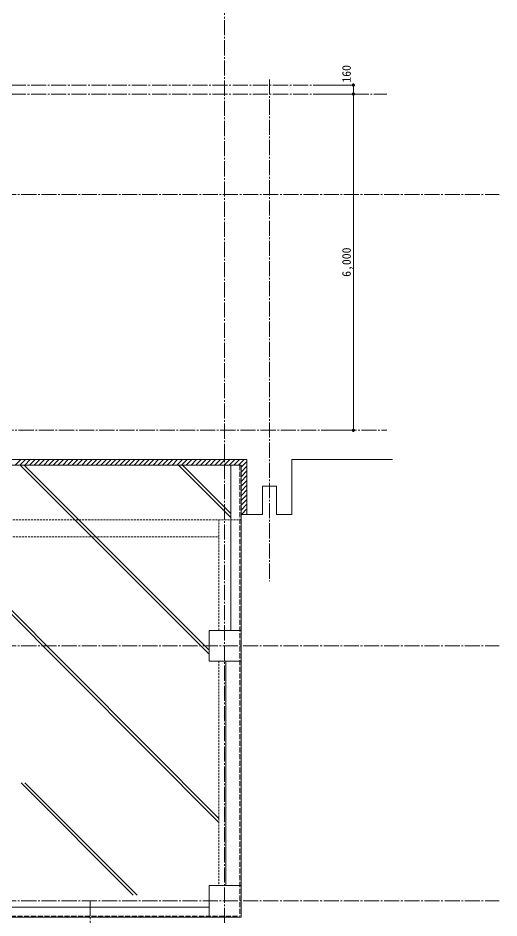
# Model space of a CAD drawing. Units: millimetres at full size. Extents: x -12803 to 120774, y -9413 to 101127.
# Drawn here: x 33661 to 42248, y 75825 to 91884 of the extents above; entities that cross this region are included whole.
import ezdxf
from ezdxf.enums import TextEntityAlignment as Align

# ---------------------------------------------------------------- set-up
doc = ezdxf.new("R2010")
doc.units = ezdxf.units.MM
doc.header["$LTSCALE"] = 30
for name, pattern in [('CHAIN2', [12, 9, -1, 1, -1]), ('DASHED1', [1.8, 1.2, -0.6]), ('DASHED3', [4, 3, -1])]:
    doc.linetypes.add(name, pattern=pattern)
for name, color, linetype, lineweight in [('0-1_1-2', 7, 'Continuous', 15), ('0-8_1-9', 7, 'Continuous', 15), ('0-9_1-1', 7, 'CHAIN2', 15), ('3-1_1-10', 7, 'Continuous', 15)]:
    doc.layers.add(name, color=color, linetype=linetype, lineweight=lineweight)
doc.styles.add('ＭＳ ゴシック', font='')
doc.styles.get('ＭＳ ゴシック').set_extended_font_data('MS Gothic')

msp = doc.modelspace()

# ---------------------------------------------------------------- linework, layer by layer
at = {"layer": '0-1_1-2'}
for p, q in [((37643.23, 83907.27), (32948.23, 83907.27)), ((37463.23, 83907.27), (37463.23, 80957.27)), ((37643.23, 83907.27), (37643.23, 75837.27)), ((37073.23, 80957.27), (37643.23, 80957.27)), ((37373.23, 80407.27), (37373.23, 76407.27)), ((37073.23, 76407.27), (37073.23, 75837.27)), ((37073.23, 76407.27), (37643.23, 76407.27)), ((31023.23, 76017.27), (37073.23, 76017.27)), ((453.23, 75837.27), (37643.23, 75837.27))]:
    msp.add_line(p, q, dxfattribs=at)
at = {"layer": '0-1_1-2', "linetype": 'DASHED3'}
msp.add_line((37623.23, 83907.27), (37623.23, 75857.27), dxfattribs=at)
at = {"layer": '0-1_1-2', "linetype": 'DASHED1'}
for p, q in [((29948.23, 82927.27), (37643.23, 82927.27)), ((37248.23, 80957.27), (37248.23, 82927.27)), ((37643.23, 82927.27), (37643.23, 75837.27)), ((30923.23, 82627.27), (37248.23, 82627.27)), ((37248.23, 80407.27), (37248.23, 76407.27))]:
    msp.add_line(p, q, dxfattribs=at)
at = {"layer": '0-1_1-2'}
msp.add_lwpolyline([(37073.23, 80957.27), (37073.23, 80407.27), (37643.23, 80407.27)], dxfattribs=at)
at = {"layer": '0-1_1-2', "linetype": 'DASHED3'}
msp.add_lwpolyline([(30052.23, 75932.27), (30052.23, 75857.27), (37623.23, 75857.27)], dxfattribs=at)
at = {"layer": '0-8_1-9'}
for p, q in [((39648.23, 90687.27), (39148.23, 90687.27)), ((39648.23, 84527.27), (39648.23, 90687.27)), ((39648.23, 90527.27), (39148.23, 90527.27)), ((39648.23, 84527.27), (39148.23, 84527.27)), ((37748.23, 84007.27), (32848.23, 84007.27)), ((37748.23, 83027.27), (37748.23, 84007.27)), ((38548.23, 84007.27), (38548.23, 83027.27)), ((38548.23, 84007.27), (40348.23, 84007.27)), ((38023.23, 83527.27), (38023.23, 83027.27)), ((38273.23, 83527.27), (38023.23, 83527.27)), ((38273.23, 83027.27), (38273.23, 83527.27)), ((38023.23, 83027.27), (37643.23, 83027.27)), ((38273.23, 83027.27), (38548.23, 83027.27))]:
    msp.add_line(p, q, dxfattribs=at)
at = {"layer": '0-8_1-9', "linetype": 'CHAIN2'}
for p, q in [((18413.23, 90527.27), (40248.23, 90527.27)), ((29351.41, 84527.27), (40248.23, 84527.27))]:
    msp.add_line(p, q, dxfattribs=at)
at = {"layer": '0-8_1-9', "color": 4}
for points in [[(39618.23, 90687.27), (39638.96, 90715.8), (39623.96, 90704.9)], [(39638.96, 90715.8), (39618.23, 90687.27), (39623.96, 90669.63)], [(39623.96, 90669.63), (39672.5, 90669.63), (39638.96, 90715.8)], [(39672.5, 90669.63), (39623.96, 90669.63), (39657.5, 90658.74)], [(39657.5, 90658.74), (39623.96, 90669.63), (39638.96, 90658.74)], [(39657.5, 90715.8), (39638.96, 90715.8), (39672.5, 90669.63)], [(39672.5, 90669.63), (39678.23, 90687.27), (39657.5, 90715.8)], [(39672.5, 90704.9), (39657.5, 90715.8), (39678.23, 90687.27)], [(39623.96, 90544.9), (39618.23, 90527.27), (39638.96, 90498.74)], [(39638.96, 90498.74), (39618.23, 90527.27), (39623.96, 90509.63)], [(39638.96, 90555.8), (39623.96, 90544.9), (39672.5, 90544.9)], [(39623.96, 90544.9), (39638.96, 90498.74), (39672.5, 90544.9)], [(39657.5, 90555.8), (39638.96, 90555.8), (39672.5, 90544.9)], [(39638.96, 90498.74), (39657.5, 90498.74), (39672.5, 90544.9)], [(39672.5, 90544.9), (39657.5, 90498.74), (39678.23, 90527.27)], [(39678.23, 90527.27), (39657.5, 90498.74), (39672.5, 90509.63)], [(39623.96, 84544.9), (39618.23, 84527.27), (39638.96, 84498.74)], [(39638.96, 84498.74), (39618.23, 84527.27), (39623.96, 84509.63)], [(39638.96, 84555.8), (39623.96, 84544.9), (39672.5, 84544.9)], [(39623.96, 84544.9), (39638.96, 84498.74), (39672.5, 84544.9)], [(39657.5, 84555.8), (39638.96, 84555.8), (39672.5, 84544.9)], [(39638.96, 84498.74), (39657.5, 84498.74), (39672.5, 84544.9)], [(39672.5, 84544.9), (39657.5, 84498.74), (39678.23, 84527.27)], [(39678.23, 84527.27), (39657.5, 84498.74), (39672.5, 84509.63)]]:
    msp.add_solid(points, dxfattribs=at)
at = {"layer": '0-9_1-1'}
for p, q in [((37348.23, 93287.27), (37348.23, 74432.27)), ((38148.23, 90787.27), (38148.23, 81835.24)), ((18413.23, 90687.27), (39148.23, 90687.27)), ((-3001.77, 88732.27), (42248.23, 88732.27)), ((-3001.77, 80682.27), (42248.23, 80682.27)), ((-3001.77, 76132.27), (42248.23, 76132.27)), ((34948.23, 76132.27), (34948.23, 62577.27))]:
    msp.add_line(p, q, dxfattribs=at)
at = {"layer": '3-1_1-10'}
for p, q in [((33610.5, 83907.27), (33710.5, 84007.27)), ((33695.36, 83907.27), (33795.36, 84007.27)), ((33780.21, 83907.27), (33880.21, 84007.27)), ((33865.06, 83907.27), (33965.06, 84007.27)), ((33949.92, 83907.27), (34049.92, 84007.27)), ((34034.77, 83907.27), (34134.77, 84007.27)), ((34119.62, 83907.27), (34219.62, 84007.27)), ((34204.47, 83907.27), (34304.47, 84007.27)), ((34289.33, 83907.27), (34389.33, 84007.27)), ((34374.18, 83907.27), (34474.18, 84007.27)), ((34459.03, 83907.27), (34559.03, 84007.27)), ((34543.89, 83907.27), (34643.89, 84007.27)), ((34628.74, 83907.27), (34728.74, 84007.27)), ((34713.59, 83907.27), (34813.59, 84007.27)), ((34798.44, 83907.27), (34898.44, 84007.27)), ((34883.3, 83907.27), (34983.3, 84007.27)), ((34968.15, 83907.27), (35068.15, 84007.27)), ((35053, 83907.27), (35153, 84007.27)), ((35137.85, 83907.27), (35237.85, 84007.27)), ((35222.71, 83907.27), (35322.71, 84007.27)), ((35307.56, 83907.27), (35407.56, 84007.27)), ((35392.41, 83907.27), (35492.41, 84007.27)), ((35477.27, 83907.27), (35577.27, 84007.27)), ((35562.12, 83907.27), (35662.12, 84007.27)), ((35646.97, 83907.27), (35746.97, 84007.27)), ((35731.82, 83907.27), (35831.82, 84007.27)), ((35816.68, 83907.27), (35916.68, 84007.27)), ((35901.53, 83907.27), (36001.53, 84007.27)), ((35986.38, 83907.27), (36086.38, 84007.27)), ((36071.24, 83907.27), (36171.24, 84007.27)), ((36156.09, 83907.27), (36256.09, 84007.27)), ((36240.94, 83907.27), (36340.94, 84007.27)), ((36325.79, 83907.27), (36425.79, 84007.27)), ((36410.65, 83907.27), (36510.65, 84007.27)), ((36495.5, 83907.27), (36595.5, 84007.27)), ((36580.35, 83907.27), (36680.35, 84007.27)), ((36665.21, 83907.27), (36765.21, 84007.27)), ((36750.06, 83907.27), (36850.06, 84007.27)), ((36834.91, 83907.27), (36934.91, 84007.27)), ((36919.76, 83907.27), (37019.76, 84007.27)), ((37004.62, 83907.27), (37104.62, 84007.27)), ((37089.47, 83907.27), (37189.47, 84007.27)), ((37174.32, 83907.27), (37274.32, 84007.27)), ((37259.18, 83907.27), (37359.18, 84007.27)), ((37344.03, 83907.27), (37444.03, 84007.27)), ((37428.88, 83907.27), (37528.88, 84007.27)), ((37513.73, 83907.27), (37613.73, 84007.27)), ((37598.59, 83907.27), (37698.59, 84007.27)), ((33700.57, 83907.27), (37073.23, 80534.61)), ((33771.28, 83907.27), (37073.23, 80605.32)), ((36529, 83907.27), (37463.23, 82973.04)), ((36599.71, 83907.27), (37463.23, 83043.75)), ((37643.23, 83867.05), (37748.23, 83972.05)), ((37643.23, 83782.2), (37748.23, 83887.2)), ((37643.23, 83697.35), (37748.23, 83802.35)), ((37643.23, 83612.5), (37748.23, 83717.5)), ((37643.23, 83527.64), (37748.23, 83632.64)), ((37643.23, 83442.79), (37748.23, 83547.79)), ((37643.23, 83357.94), (37748.23, 83462.94)), ((37643.23, 83273.08), (37748.23, 83378.08)), ((37643.23, 83188.23), (37748.23, 83293.23)), ((37643.23, 83103.38), (37748.23, 83208.38)), ((37651.97, 83027.27), (37748.23, 83123.53)), ((37736.82, 83027.27), (37748.23, 83038.67)), ((31852.14, 82927.27), (37248.23, 77531.18)), ((31922.85, 82927.27), (37248.23, 77601.89)), ((33714.92, 78236.06), (35718.72, 76232.27)), ((33785.63, 78236.06), (35789.43, 76232.27))]:
    msp.add_line(p, q, dxfattribs=at)

# ---------------------------------------------------------------- texts
at = {"layer": '0-8_1-9', "style": 'ＭＳ ゴシック'}
for s, p in [('160', (39648.23, 90729.66)), ('6,000', (39648.23, 87264.77))]:
    msp.add_text(s, height=154, rotation=90, dxfattribs=at).set_placement(p, align=Align.BOTTOM_LEFT)

doc.saveas('drawing.dxf')
